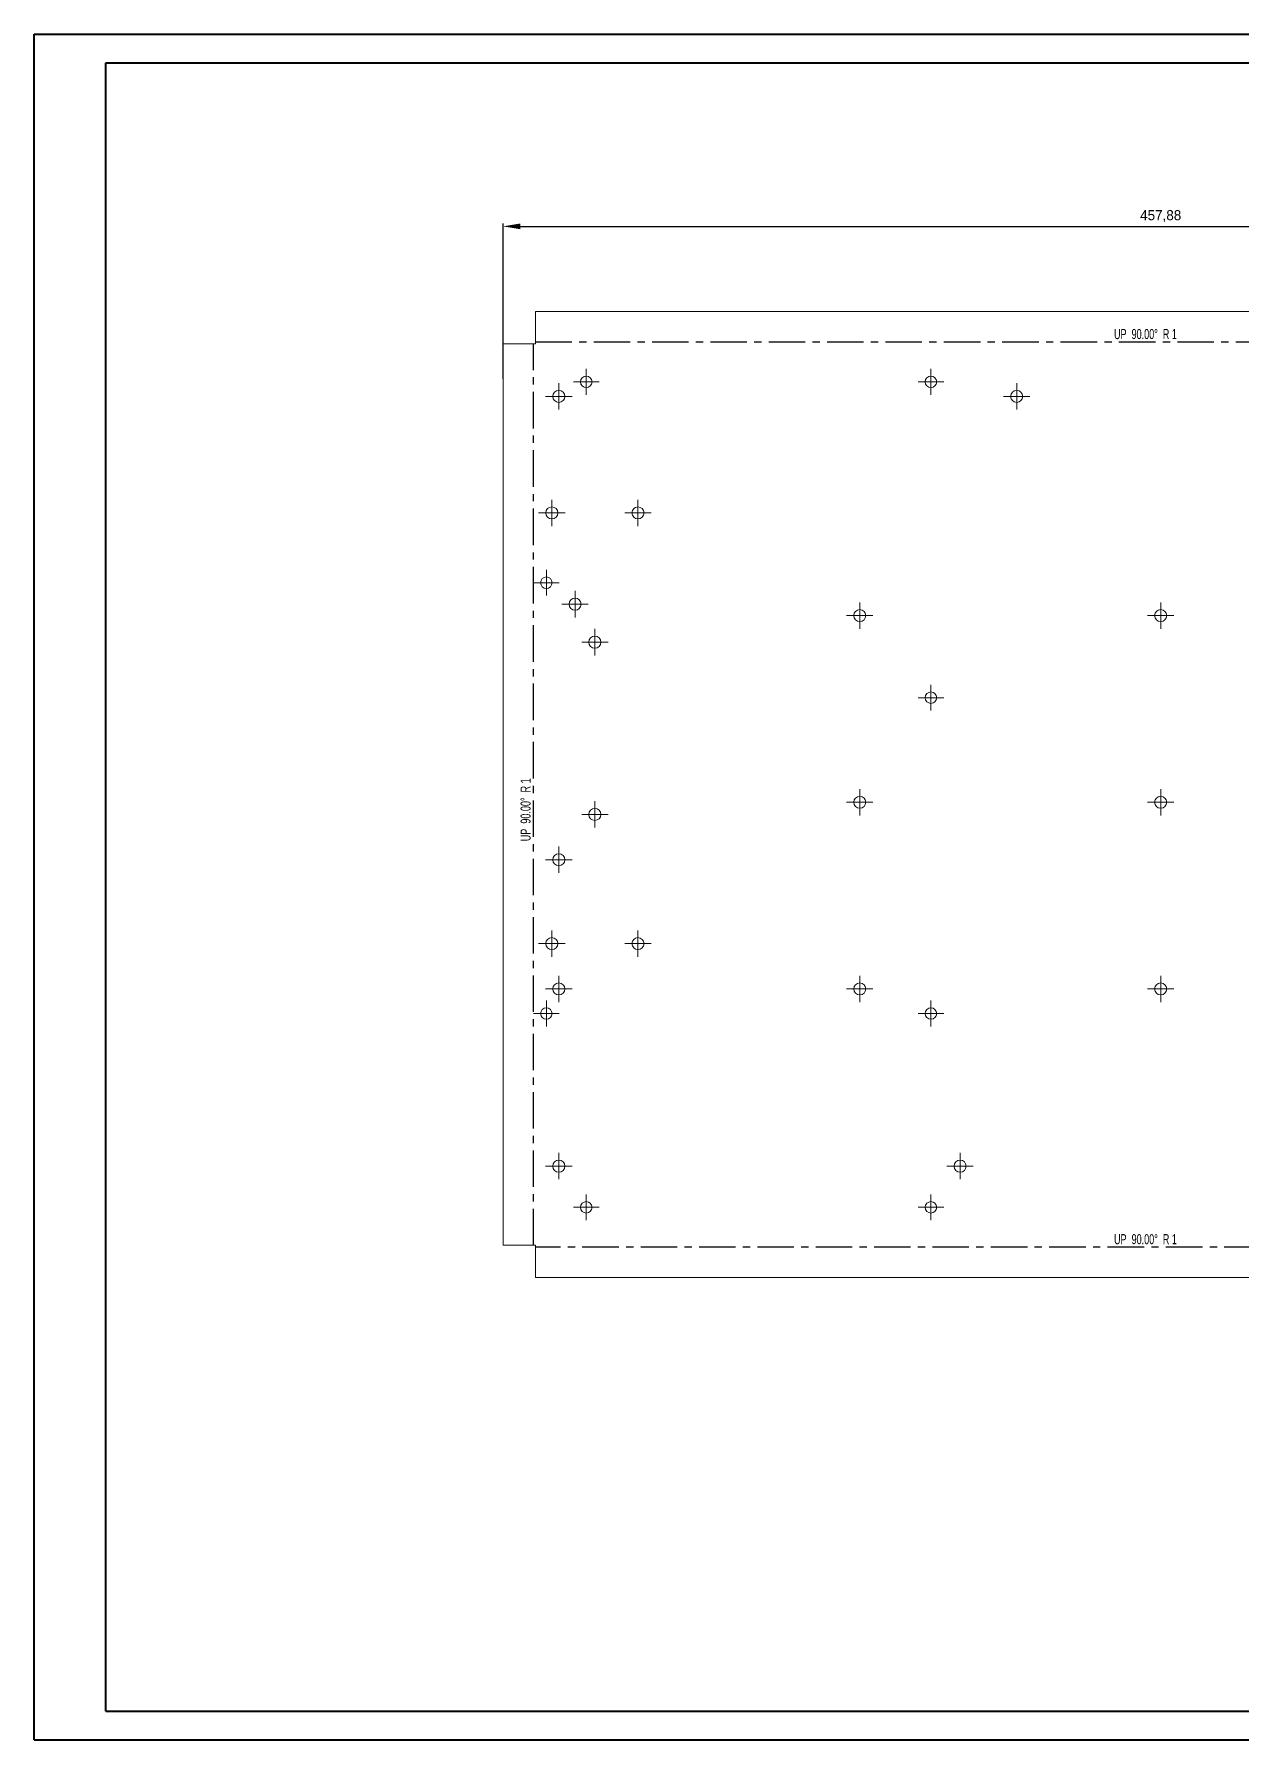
# Model space of a CAD drawing. Header units: millimetres. Extents: x 0 to 841, y 0 to 594.
# Drawn here: x 0 to 421, y 0 to 594 of the extents above; entities that cross this region are included whole.
import ezdxf

# ---------------------------------------------------------------- set-up
doc = ezdxf.new("R2010")
doc.units = ezdxf.units.MM
doc.header["$PDSIZE"] = -1
doc.linetypes.add('CENTERX2', pattern=[20.32, 12.7, -2.54, 2.54, -2.54])
doc.styles.add('SLDTEXTSTYLE2', font='TXT', dxfattribs={"width": 0.671875})
doc.dimstyles.new('ISO-25', dxfattribs={"dimtxt": 2.5, "dimasz": 2.5, "dimexe": 1.25, "dimexo": 0.625, "dimtad": 1, "dimtxsty": 'Standard', "dimcen": 2.5, "dimadec": 0, "dimazin": 0, "dimtfac": 1, "dimtmove": 0, "dimatfit": 3, "dimfxl": 1, "dimarcsym": 0})

# ---------------------------------------------------------------- blocks, each defined once
blk = doc.blocks.new('SW_CENTERMARKSYMBOL_0')
at = {"color": 0, "linetype": 'Continuous', "lineweight": 0}
for p, q in [((-2.5, 0), (-4.6, 0)), ((0, 0), (-2.5, 0)), ((0, 2.5), (0, 4.6)), ((0, 0), (0, 2.5)), ((0, 0), (2.5, 0)), ((0, 0), (0, -2.5)), ((2.5, 0), (4.6, 0)), ((0, -2.5), (0, -4.6))]:
    blk.add_line(p, q, dxfattribs=at)
blk = doc.blocks.new('SW_CENTERMARKSYMBOL_1')
at = {"color": 0, "linetype": 'Continuous', "lineweight": 0}
for p, q in [((-2.5, 0), (-4.6, 0)), ((0, 0), (-2.5, 0)), ((0, 2.5), (0, 4.6)), ((0, 0), (0, 2.5)), ((0, 0), (2.5, 0)), ((0, 0), (0, -2.5)), ((2.5, 0), (4.6, 0)), ((0, -2.5), (0, -4.6))]:
    blk.add_line(p, q, dxfattribs=at)
blk = doc.blocks.new('SW_CENTERMARKSYMBOL_2')
at = {"color": 0, "linetype": 'Continuous', "lineweight": 0}
for p, q in [((-2.5, 0), (-4.6, 0)), ((0, 0), (-2.5, 0)), ((0, 2.5), (0, 4.6)), ((0, 0), (0, 2.5)), ((0, 0), (2.5, 0)), ((0, 0), (0, -2.5)), ((2.5, 0), (4.6, 0)), ((0, -2.5), (0, -4.6))]:
    blk.add_line(p, q, dxfattribs=at)
blk = doc.blocks.new('SW_CENTERMARKSYMBOL_3')
at = {"color": 0, "linetype": 'Continuous', "lineweight": 0}
for p, q in [((-2.5, 0), (-4.6, 0)), ((0, 0), (-2.5, 0)), ((0, 2.5), (0, 4.6)), ((0, 0), (0, 2.5)), ((0, 0), (2.5, 0)), ((0, 0), (0, -2.5)), ((2.5, 0), (4.6, 0)), ((0, -2.5), (0, -4.6))]:
    blk.add_line(p, q, dxfattribs=at)
blk = doc.blocks.new('SW_CENTERMARKSYMBOL_6')
at = {"color": 0, "linetype": 'Continuous', "lineweight": 0}
for p, q in [((-2.5, 0), (-4.6, 0)), ((0, 0), (-2.5, 0)), ((0, 2.5), (0, 4.6)), ((0, 0), (0, 2.5)), ((0, 0), (2.5, 0)), ((0, 0), (0, -2.5)), ((2.5, 0), (4.6, 0)), ((0, -2.5), (0, -4.6))]:
    blk.add_line(p, q, dxfattribs=at)
blk = doc.blocks.new('SW_CENTERMARKSYMBOL_9')
at = {"color": 0, "linetype": 'Continuous', "lineweight": 0}
for p, q in [((-2.5, 0), (-4.6, 0)), ((0, 0), (-2.5, 0)), ((0, 2.5), (0, 4.6)), ((0, 0), (0, 2.5)), ((0, 0), (2.5, 0)), ((0, 0), (0, -2.5)), ((2.5, 0), (4.6, 0)), ((0, -2.5), (0, -4.6))]:
    blk.add_line(p, q, dxfattribs=at)
blk = doc.blocks.new('SW_CENTERMARKSYMBOL_10')
at = {"color": 0, "linetype": 'Continuous', "lineweight": 0}
for p, q in [((-2.5, 0), (-4.6, 0)), ((0, 0), (-2.5, 0)), ((0, 2.5), (0, 4.6)), ((0, 0), (0, 2.5)), ((0, 0), (2.5, 0)), ((0, 0), (0, -2.5)), ((2.5, 0), (4.6, 0)), ((0, -2.5), (0, -4.6))]:
    blk.add_line(p, q, dxfattribs=at)
blk = doc.blocks.new('SW_CENTERMARKSYMBOL_11')
at = {"color": 0, "linetype": 'Continuous', "lineweight": 0}
for p, q in [((-2.5, 0), (-4.6, 0)), ((0, 0), (-2.5, 0)), ((0, 2.5), (0, 4.6)), ((0, 0), (0, 2.5)), ((0, 0), (2.5, 0)), ((0, 0), (0, -2.5)), ((2.5, 0), (4.6, 0)), ((0, -2.5), (0, -4.6))]:
    blk.add_line(p, q, dxfattribs=at)
blk = doc.blocks.new('SW_CENTERMARKSYMBOL_14')
at = {"color": 0, "linetype": 'Continuous', "lineweight": 0}
for p, q in [((-2.5, 0), (-4.6, 0)), ((0, 0), (-2.5, 0)), ((0, 2.5), (0, 4.6)), ((0, 0), (0, 2.5)), ((0, 0), (2.5, 0)), ((0, 0), (0, -2.5)), ((2.5, 0), (4.6, 0)), ((0, -2.5), (0, -4.6))]:
    blk.add_line(p, q, dxfattribs=at)
blk = doc.blocks.new('SW_CENTERMARKSYMBOL_15')
at = {"color": 0, "linetype": 'Continuous', "lineweight": 0}
for p, q in [((-2.5, 0), (-4.6, 0)), ((0, 0), (-2.5, 0)), ((0, 2.5), (0, 4.6)), ((0, 0), (0, 2.5)), ((0, 0), (2.5, 0)), ((0, 0), (0, -2.5)), ((2.5, 0), (4.6, 0)), ((0, -2.5), (0, -4.6))]:
    blk.add_line(p, q, dxfattribs=at)
blk = doc.blocks.new('SW_CENTERMARKSYMBOL_18')
at = {"color": 0, "linetype": 'Continuous', "lineweight": 0}
for p, q in [((-2.5, 0), (-4.6, 0)), ((0, 0), (-2.5, 0)), ((0, 2.5), (0, 4.6)), ((0, 0), (0, 2.5)), ((0, 0), (2.5, 0)), ((0, 0), (0, -2.5)), ((2.5, 0), (4.6, 0)), ((0, -2.5), (0, -4.6))]:
    blk.add_line(p, q, dxfattribs=at)
blk = doc.blocks.new('SW_CENTERMARKSYMBOL_19')
at = {"color": 0, "linetype": 'Continuous', "lineweight": 0}
for p, q in [((-2.5, 0), (-4.6, 0)), ((0, 0), (-2.5, 0)), ((0, 2.5), (0, 4.6)), ((0, 0), (0, 2.5)), ((0, 0), (2.5, 0)), ((0, 0), (0, -2.5)), ((2.5, 0), (4.6, 0)), ((0, -2.5), (0, -4.6))]:
    blk.add_line(p, q, dxfattribs=at)
blk = doc.blocks.new('SW_CENTERMARKSYMBOL_22')
at = {"color": 0, "linetype": 'Continuous', "lineweight": 0}
for p, q in [((-2.5, 0), (-4.5, 0)), ((0, 0), (-2.5, 0)), ((0, 2.5), (0, 4.5)), ((0, 0), (0, 2.5)), ((0, 0), (2.5, 0)), ((0, 0), (0, -2.5)), ((2.5, 0), (4.5, 0)), ((0, -2.5), (0, -4.5))]:
    blk.add_line(p, q, dxfattribs=at)
blk = doc.blocks.new('SW_CENTERMARKSYMBOL_23')
at = {"color": 0, "linetype": 'Continuous', "lineweight": 0}
for p, q in [((-2.5, 0), (-4.5, 0)), ((0, 0), (-2.5, 0)), ((0, 2.5), (0, 4.5)), ((0, 0), (0, 2.5)), ((0, 0), (2.5, 0)), ((0, 0), (0, -2.5)), ((2.5, 0), (4.5, 0)), ((0, -2.5), (0, -4.5))]:
    blk.add_line(p, q, dxfattribs=at)
blk = doc.blocks.new('SW_CENTERMARKSYMBOL_24')
at = {"color": 0, "linetype": 'Continuous', "lineweight": 0}
for p, q in [((-2.5, 0), (-4.5, 0)), ((0, 0), (-2.5, 0)), ((0, 2.5), (0, 4.5)), ((0, 0), (0, 2.5)), ((0, 0), (2.5, 0)), ((0, 0), (0, -2.5)), ((2.5, 0), (4.5, 0)), ((0, -2.5), (0, -4.5))]:
    blk.add_line(p, q, dxfattribs=at)
blk = doc.blocks.new('SW_CENTERMARKSYMBOL_25')
at = {"color": 0, "linetype": 'Continuous', "lineweight": 0}
for p, q in [((-2.5, 0), (-4.5, 0)), ((0, 0), (-2.5, 0)), ((0, 2.5), (0, 4.5)), ((0, 0), (0, 2.5)), ((0, 0), (2.5, 0)), ((0, 0), (0, -2.5)), ((2.5, 0), (4.5, 0)), ((0, -2.5), (0, -4.5))]:
    blk.add_line(p, q, dxfattribs=at)
blk = doc.blocks.new('SW_CENTERMARKSYMBOL_32')
at = {"color": 0, "linetype": 'Continuous', "lineweight": 0}
for p, q in [((-2.5, 0), (-4.5, 0)), ((0, 0), (-2.5, 0)), ((0, 2.5), (0, 4.5)), ((0, 0), (0, 2.5)), ((0, 0), (2.5, 0)), ((0, 0), (0, -2.5)), ((2.5, 0), (4.5, 0)), ((0, -2.5), (0, -4.5))]:
    blk.add_line(p, q, dxfattribs=at)
blk = doc.blocks.new('SW_CENTERMARKSYMBOL_33')
at = {"color": 0, "linetype": 'Continuous', "lineweight": 0}
for p, q in [((-2.5, 0), (-4.5, 0)), ((0, 0), (-2.5, 0)), ((0, 2.5), (0, 4.5)), ((0, 0), (0, 2.5)), ((0, 0), (2.5, 0)), ((0, 0), (0, -2.5)), ((2.5, 0), (4.5, 0)), ((0, -2.5), (0, -4.5))]:
    blk.add_line(p, q, dxfattribs=at)
blk = doc.blocks.new('SW_CENTERMARKSYMBOL_34')
at = {"color": 0, "linetype": 'Continuous', "lineweight": 0}
for p, q in [((-2.5, 0), (-4.5, 0)), ((0, 0), (-2.5, 0)), ((0, 2.5), (0, 4.5)), ((0, 0), (0, 2.5)), ((0, 0), (2.5, 0)), ((0, 0), (0, -2.5)), ((2.5, 0), (4.5, 0)), ((0, -2.5), (0, -4.5))]:
    blk.add_line(p, q, dxfattribs=at)
blk = doc.blocks.new('SW_CENTERMARKSYMBOL_37')
at = {"color": 0, "linetype": 'Continuous', "lineweight": 0}
for p, q in [((-2.5, 0), (-4.5, 0)), ((0, 0), (-2.5, 0)), ((0, 2.5), (0, 4.5)), ((0, 0), (0, 2.5)), ((0, 0), (2.5, 0)), ((0, 0), (0, -2.5)), ((2.5, 0), (4.5, 0)), ((0, -2.5), (0, -4.5))]:
    blk.add_line(p, q, dxfattribs=at)
blk = doc.blocks.new('SW_CENTERMARKSYMBOL_38')
at = {"color": 0, "linetype": 'Continuous', "lineweight": 0}
for p, q in [((-2.5, 0), (-4.6, 0)), ((0, 0), (-2.5, 0)), ((0, 2.5), (0, 4.6)), ((0, 0), (0, 2.5)), ((0, 0), (2.5, 0)), ((0, 0), (0, -2.5)), ((2.5, 0), (4.6, 0)), ((0, -2.5), (0, -4.6))]:
    blk.add_line(p, q, dxfattribs=at)
blk = doc.blocks.new('SW_CENTERMARKSYMBOL_45')
at = {"color": 0, "linetype": 'Continuous', "lineweight": 0}
for p, q in [((-2.5, 0), (-4.6, 0)), ((0, 0), (-2.5, 0)), ((0, 2.5), (0, 4.6)), ((0, 0), (0, 2.5)), ((0, 0), (2.5, 0)), ((0, 0), (0, -2.5)), ((2.5, 0), (4.6, 0)), ((0, -2.5), (0, -4.6))]:
    blk.add_line(p, q, dxfattribs=at)
blk = doc.blocks.new('SW_CENTERMARKSYMBOL_46')
at = {"color": 0, "linetype": 'Continuous', "lineweight": 0}
for p, q in [((-2.5, 0), (-4.6, 0)), ((0, 0), (-2.5, 0)), ((0, 2.5), (0, 4.6)), ((0, 0), (0, 2.5)), ((0, 0), (2.5, 0)), ((0, 0), (0, -2.5)), ((2.5, 0), (4.6, 0)), ((0, -2.5), (0, -4.6))]:
    blk.add_line(p, q, dxfattribs=at)
blk = doc.blocks.new('SW_CENTERMARKSYMBOL_47')
at = {"color": 0, "linetype": 'Continuous', "lineweight": 0}
for p, q in [((-2.5, 0), (-4.6, 0)), ((0, 0), (-2.5, 0)), ((0, 2.5), (0, 4.6)), ((0, 0), (0, 2.5)), ((0, 0), (2.5, 0)), ((0, 0), (0, -2.5)), ((2.5, 0), (4.6, 0)), ((0, -2.5), (0, -4.6))]:
    blk.add_line(p, q, dxfattribs=at)
blk = doc.blocks.new('SW_CENTERMARKSYMBOL_48')
at = {"color": 0, "linetype": 'Continuous', "lineweight": 0}
for p, q in [((-2.5, 0), (-4.6, 0)), ((0, 0), (-2.5, 0)), ((0, 2.5), (0, 4.6)), ((0, 0), (0, 2.5)), ((0, 0), (2.5, 0)), ((0, 0), (0, -2.5)), ((2.5, 0), (4.6, 0)), ((0, -2.5), (0, -4.6))]:
    blk.add_line(p, q, dxfattribs=at)
blk = doc.blocks.new('SW_CENTERMARKSYMBOL_49')
at = {"color": 0, "linetype": 'Continuous', "lineweight": 0}
for p, q in [((-2.5, 0), (-4.6, 0)), ((0, 0), (-2.5, 0)), ((0, 2.5), (0, 4.6)), ((0, 0), (0, 2.5)), ((0, 0), (2.5, 0)), ((0, 0), (0, -2.5)), ((2.5, 0), (4.6, 0)), ((0, -2.5), (0, -4.6))]:
    blk.add_line(p, q, dxfattribs=at)
blk = doc.blocks.new('SW_CENTERMARKSYMBOL_50')
at = {"color": 0, "linetype": 'Continuous', "lineweight": 0}
for p, q in [((-2.5, 0), (-4.6, 0)), ((0, 0), (-2.5, 0)), ((0, 2.5), (0, 4.6)), ((0, 0), (0, 2.5)), ((0, 0), (2.5, 0)), ((0, 0), (0, -2.5)), ((2.5, 0), (4.6, 0)), ((0, -2.5), (0, -4.6))]:
    blk.add_line(p, q, dxfattribs=at)
blk = doc.blocks.new('*D54')
at = {"color": 0, "lineweight": -2}
for p, q in [((163.38, 474.19), (163.38, 528.27)), ((169.38, 527.27), (615.26, 527.27)), ((621.26, 474.19), (621.26, 528.27))]:
    blk.add_line(p, q, dxfattribs=at)
at = {"color": 0}
for points in [[(169.38, 528.27), (169.38, 526.27), (163.38, 527.27)], [(615.26, 528.27), (615.26, 526.27), (621.26, 527.27)]]:
    blk.add_solid(points, dxfattribs=at)
at = {"layer": 'Defpoints', "color": 0}
for p in [(621.26, 527.27), (163.38, 473.19), (621.26, 473.19)]:
    blk.add_point(p, dxfattribs=at)
at = {"color": 0, "insert": (392.32, 530.84), "char_height": 3.5, "attachment_point": 5}
blk.add_mtext('457,88', dxfattribs=at)

msp = doc.modelspace()

# ---------------------------------------------------------------- linework, layer by layer
at = {"color": 7, "linetype": 'Continuous', "lineweight": 40}
for p, q in [((0.079, 0.215), (0.079, 594.215)), ((0.079, 594.215), (841.079, 594.215)), ((25.079, 10.215), (25.079, 584.215)), ((25.079, 584.215), (831.079, 584.215)), ((25.079, 10.215), (831.079, 10.215)), ((0.079, 0.215), (841.079, 0.215))]:
    msp.add_line(p, q, dxfattribs=at)
at = {"color": 7, "linetype": 'Continuous', "lineweight": 15}
for p, q in [((174.588, 486.367), (174.588, 497.58)), ((174.588, 497.58), (610.047, 497.58)), ((163.376, 172.449), (163.376, 486.367)), ((174.588, 486.367), (163.376, 486.367)), ((174.588, 172.449), (163.376, 172.449)), ((174.588, 172.449), (174.588, 161.236)), ((610.047, 161.236), (174.588, 161.236))]:
    msp.add_line(p, q, dxfattribs=at)
at = {"color": 7, "linetype": 'CENTERX2'}
for p, q in [((173.947, 172.449), (173.947, 486.367)), ((174.588, 487.009), (610.047, 487.009)), ((610.047, 171.807), (174.588, 171.807))]:
    msp.add_line(p, q, dxfattribs=at)
at = {"color": 7, "linetype": 'Continuous', "lineweight": 15}
for centre, radius in [((182.768, 468.068), 2.1), ((192.318, 473.138), 2), ((312.318, 473.138), 2), ((342.168, 468.068), 2.1), ((180.318, 427.488), 2.1), ((210.318, 427.488), 2.1), ((178.418, 403.178), 2), ((188.418, 395.718), 2.1), ((287.538, 391.718), 2.1), ((392.308, 391.718), 2.1), ((195.318, 382.488), 2.1), ((312.318, 363.138), 2), ((287.538, 326.718), 2.1), ((392.308, 326.718), 2.1), ((195.318, 322.488), 2.1), ((182.768, 306.718), 2.1), ((180.318, 277.488), 2.1), ((210.318, 277.488), 2.1), ((182.768, 261.718), 2.1), ((287.538, 261.718), 2.1), ((392.308, 261.718), 2.1), ((178.418, 253.138), 2), ((312.318, 253.138), 2), ((182.768, 200.018), 2.1), ((322.468, 200.018), 2.1), ((192.318, 185.678), 2), ((312.318, 185.678), 2)]:
    msp.add_circle(centre, radius, dxfattribs=at)

# ---------------------------------------------------------------- block references
at = {"color": 7, "linetype": 'Continuous', "lineweight": 0}
for name, p in [('SW_CENTERMARKSYMBOL_33', (192.318, 473.138)), ('SW_CENTERMARKSYMBOL_32', (312.318, 473.138)), ('SW_CENTERMARKSYMBOL_9', (182.768, 468.068)), ('SW_CENTERMARKSYMBOL_38', (342.168, 468.068)), ('SW_CENTERMARKSYMBOL_46', (180.318, 427.488)), ('SW_CENTERMARKSYMBOL_45', (210.318, 427.488)), ('SW_CENTERMARKSYMBOL_22', (178.418, 403.178)), ('SW_CENTERMARKSYMBOL_1', (188.418, 395.718)), ('SW_CENTERMARKSYMBOL_18', (287.538, 391.718)), ('SW_CENTERMARKSYMBOL_19', (392.308, 391.718)), ('SW_CENTERMARKSYMBOL_47', (195.318, 382.488)), ('SW_CENTERMARKSYMBOL_34', (312.318, 363.138)), ('SW_CENTERMARKSYMBOL_48', (195.318, 322.488)), ('SW_CENTERMARKSYMBOL_14', (287.538, 326.718)), ('SW_CENTERMARKSYMBOL_15', (392.308, 326.718)), ('SW_CENTERMARKSYMBOL_0', (182.768, 306.718)), ('SW_CENTERMARKSYMBOL_50', (180.318, 277.488)), ('SW_CENTERMARKSYMBOL_49', (210.318, 277.488)), ('SW_CENTERMARKSYMBOL_3', (182.768, 261.718)), ('SW_CENTERMARKSYMBOL_2', (287.538, 261.718)), ('SW_CENTERMARKSYMBOL_11', (392.308, 261.718)), ('SW_CENTERMARKSYMBOL_23', (178.418, 253.138)), ('SW_CENTERMARKSYMBOL_37', (312.318, 253.138)), ('SW_CENTERMARKSYMBOL_10', (182.768, 200.018)), ('SW_CENTERMARKSYMBOL_6', (322.468, 200.018)), ('SW_CENTERMARKSYMBOL_24', (192.318, 185.678)), ('SW_CENTERMARKSYMBOL_25', (312.318, 185.678))]:
    msp.add_blockref(name, p, dxfattribs=at)

# ---------------------------------------------------------------- texts
at = {"color": 7, "linetype": 'Continuous', "lineweight": 0, "char_height": 3.5, "attachment_point": 1, "style": 'SLDTEXTSTYLE2'}
for insert in [(376.067, 491.518), (376.067, 176.325)]:
    msp.add_mtext('UP  90.00°  R 1 ', dxfattribs=dict(at, insert=insert))
at = {"color": 7, "linetype": 'Continuous', "lineweight": 0, "insert": (169.437, 313.157), "char_height": 3.5, "attachment_point": 1, "rotation": 90, "style": 'SLDTEXTSTYLE2'}
msp.add_mtext('UP  90.00°  R 1 ', dxfattribs=at)

# ---------------------------------------------------------------- dimensions: what is measured, and where the dimension line sits
dim = msp.add_linear_dim(base=(621.259, 527.273), p1=(163.376, 473.194), p2=(621.259, 473.194), dimstyle='ISO-25', override={"dimtxt": 3.5, "dimasz": 6, "dimexe": 1, "dimexo": 1, "dimgap": 1.524, "dimzin": 0, "dimadec": 2, "dimtzin": 0})
dim.commit()
dim.dimension.update_dxf_attribs({"geometry": '*D54', "text_midpoint": (392.318, 530.839)})

doc.saveas('drawing.dxf')
